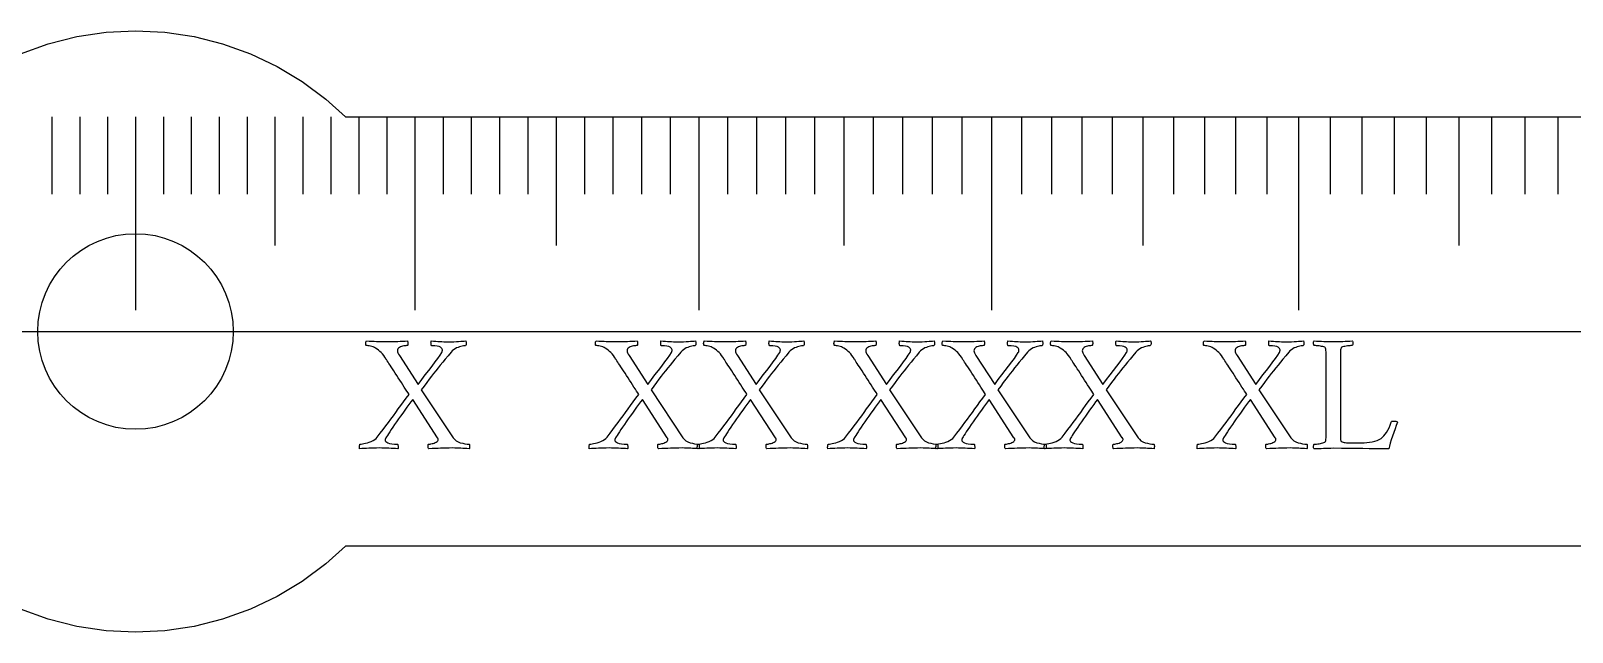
# Model space of a CAD drawing. Header units: millimetres. Extents: x -82 to 82, y -8 to 8.
# Drawn here: x -2.82 to 38.68, y -8.09 to 8.09 of the extents above; entities that cross this region are included whole.
import ezdxf

# ---------------------------------------------------------------- set-up
doc = ezdxf.new("R2010")
doc.units = ezdxf.units.MM
for name, color, linetype in [('CUT_INNER', 6, 'Continuous'), ('CUT_OUTER', 1, 'Continuous'), ('ENGRAVE', 7, 'Continuous'), ('ENGRAVE_FINE', 8, 'Continuous'), ('GUIDE', 3, 'Continuous'), ('TEXT', 5, 'Continuous')]:
    doc.layers.add(name, color=color, linetype=linetype)

msp = doc.modelspace()

# ---------------------------------------------------------------- linework, layer by layer
at = {"layer": 'CUT_INNER'}
msp.add_circle((0, 0), 2.6307, dxfattribs=at)
at = {"layer": 'CUT_OUTER'}
for points in [[(-3.094, 7.4696), (-2.347, 7.7369), (-1.5773, 7.9296), (-0.7925, 8.0461), (0, 8.085), (0.7925, 8.0461), (1.5773, 7.9296), (2.347, 7.7369), (3.094, 7.4696), (3.8112, 7.1303), (4.4918, 6.7224), (5.1291, 6.2498), (5.6529, 5.775), (82.5, 5.775)], [(82.5, -5.775), (5.6529, -5.775), (5.1291, -6.2498), (4.4918, -6.7224), (3.8112, -7.1303), (3.094, -7.4696), (2.347, -7.7369), (1.5773, -7.9296), (0.7925, -8.0461), (0, -8.085), (-0.7925, -8.0461), (-1.5773, -7.9296), (-2.347, -7.7369), (-3.094, -7.4696)]]:
    msp.add_lwpolyline(points, dxfattribs=at)
at = {"layer": 'ENGRAVE'}
for points in [[(0, 5.775), (0, 0.5775)], [(0, 5.775), (0, 0.5775)], [(3.7559, 5.775), (3.7559, 2.31)], [(7.5262, 5.775), (7.5262, 0.5775)], [(11.3254, 5.775), (11.3254, 2.31)], [(15.1685, 5.775), (15.1685, 0.5775)], [(19.0713, 5.775), (19.0713, 2.31)], [(23.0503, 5.775), (23.0503, 0.5775)], [(27.1236, 5.775), (27.1236, 2.31)], [(31.3105, 5.775), (31.3105, 0.5775)], [(35.6327, 5.775), (35.6327, 2.31)]]:
    msp.add_lwpolyline(points, dxfattribs=at)
at = {"layer": 'ENGRAVE_FINE'}
for points in [[(-2.2526, 5.775), (-2.2526, 3.696)], [(-1.5016, 5.775), (-1.5016, 3.696)], [(-0.7507, 5.775), (-0.7507, 3.696)], [(0.7507, 5.775), (0.7507, 3.696)], [(1.5016, 5.775), (1.5016, 3.696)], [(2.2526, 5.775), (2.2526, 3.696)], [(3.0041, 5.775), (3.0041, 3.696)], [(4.5084, 5.775), (4.5084, 3.696)], [(5.2615, 5.775), (5.2615, 3.696)], [(6.0155, 5.775), (6.0155, 3.696)], [(6.7703, 5.775), (6.7703, 3.696)], [(8.2833, 5.775), (8.2833, 3.696)], [(9.0416, 5.775), (9.0416, 3.696)], [(9.8013, 5.775), (9.8013, 3.696)], [(10.5625, 5.775), (10.5625, 3.696)], [(12.09, 5.775), (12.09, 3.696)], [(12.8565, 5.775), (12.8565, 3.696)], [(13.625, 5.775), (13.625, 3.696)], [(14.3956, 5.775), (14.3956, 3.696)], [(15.9438, 5.775), (15.9438, 3.696)], [(16.7216, 5.775), (16.7216, 3.696)], [(17.502, 5.775), (17.502, 3.696)], [(18.2852, 5.775), (18.2852, 3.696)], [(19.8604, 5.775), (19.8604, 3.696)], [(20.6528, 5.775), (20.6528, 3.696)], [(21.4484, 5.775), (21.4484, 3.696)], [(22.2476, 5.775), (22.2476, 3.696)], [(23.8568, 5.775), (23.8568, 3.696)], [(24.6673, 5.775), (24.6673, 3.696)], [(25.4818, 5.775), (25.4818, 3.696)], [(26.3005, 5.775), (26.3005, 3.696)], [(27.9512, 5.775), (27.9512, 3.696)], [(28.7836, 5.775), (28.7836, 3.696)], [(29.6208, 5.775), (29.6208, 3.696)], [(30.4631, 5.775), (30.4631, 3.696)], [(32.1634, 5.775), (32.1634, 3.696)], [(33.0219, 5.775), (33.0219, 3.696)], [(33.8861, 5.775), (33.8861, 3.696)], [(34.7564, 5.775), (34.7564, 3.696)], [(36.5154, 5.775), (36.5154, 3.696)], [(37.4047, 5.775), (37.4047, 3.696)], [(38.3008, 5.775), (38.3008, 3.696)]]:
    msp.add_lwpolyline(points, dxfattribs=at)
at = {"layer": 'GUIDE'}
msp.add_lwpolyline([(-82.5, 0), (82.5, 0)], dxfattribs=at)
at = {"layer": 'TEXT'}
for points in [[(6.7661, -0.2712), (6.8449, -0.2708), (6.9204, -0.2696), (6.9925, -0.2675), (7.0612, -0.2645), (7.128, -0.2613), (7.1942, -0.2584), (7.2599, -0.2557), (7.325, -0.2534), (7.3289, -0.2645), (7.3317, -0.2802), (7.3334, -0.3003), (7.334, -0.3249), (7.3328, -0.3484), (7.3295, -0.3651), (7.3239, -0.3752), (7.3161, -0.3785), (7.2985, -0.3792), (7.277, -0.3813), (7.2515, -0.3848), (7.2222, -0.3897), (7.1914, -0.3964), (7.1618, -0.4054), (7.1333, -0.4165), (7.1059, -0.43), (7.0825, -0.4463), (7.0657, -0.4663), (7.0556, -0.4899), (7.0523, -0.5171), (7.0556, -0.5437), (7.0657, -0.5741), (7.0825, -0.6085), (7.1059, -0.6468), (7.6112, -1.4247), (7.7084, -1.2948), (7.8034, -1.1688), (7.8962, -1.0467), (7.9867, -0.9285), (8.07, -0.8187), (8.141, -0.7217), (8.1997, -0.6376), (8.246, -0.5663), (8.252, -0.5551), (8.2567, -0.544), (8.2599, -0.5328), (8.2617, -0.5216), (8.2627, -0.5116), (8.2634, -0.5037), (8.2638, -0.4981), (8.2639, -0.4948), (8.2606, -0.4786), (8.2505, -0.4613), (8.2337, -0.4428), (8.2103, -0.4233), (8.1753, -0.4056), (8.1242, -0.3931), (8.0569, -0.3855), (7.9733, -0.383), (7.9673, -0.3778), (7.9627, -0.3668), (7.9595, -0.3499), (7.9577, -0.3271), (7.9572, -0.3032), (7.9582, -0.283), (7.9606, -0.2663), (7.9644, -0.2534), (8.0274, -0.2577), (8.0868, -0.2617), (8.1425, -0.2655), (8.1946, -0.269), (8.2462, -0.2719), (8.3002, -0.274), (8.3568, -0.2753), (8.4159, -0.2757), (8.4975, -0.2752), (8.5724, -0.2735), (8.6406, -0.2707), (8.7021, -0.2668), (8.7577, -0.2626), (8.8083, -0.2589), (8.8538, -0.2559), (8.8943, -0.2534), (8.8984, -0.264), (8.9016, -0.2779), (8.904, -0.2953), (8.9055, -0.3159), (8.9051, -0.3369), (8.9016, -0.3551), (8.895, -0.3704), (8.8854, -0.383), (8.8732, -0.3837), (8.8546, -0.3858), (8.8296, -0.3893), (8.7982, -0.3942), (8.7627, -0.4015), (8.7255, -0.4121), (8.6867, -0.426), (8.6462, -0.4434), (8.6058, -0.4647), (8.5674, -0.4909), (8.5309, -0.5218), (8.4964, -0.5574), (8.4164, -0.6546), (8.3416, -0.7452), (8.2722, -0.829), (8.208, -0.9061), (8.147, -0.9802), (8.0868, -1.0548), (8.0274, -1.1299), (7.9688, -1.2057), (7.9082, -1.2853), (7.8425, -1.3722), (7.7718, -1.4664), (7.6961, -1.5678), (8.5545, -2.8555), (8.59, -2.899), (8.6339, -2.9359), (8.6861, -2.9661), (8.7468, -2.9896), (8.8102, -3.0072), (8.8709, -3.0198), (8.9287, -3.0273), (8.9837, -3.0298), (8.9895, -3.0407), (8.9932, -3.0555), (8.9951, -3.0743), (8.9949, -3.0969), (8.9937, -3.119), (8.9921, -3.136), (8.9903, -3.148), (8.9882, -3.155), (8.9256, -3.1507), (8.8675, -3.1466), (8.8139, -3.1429), (8.7647, -3.1394), (8.7152, -3.1364), (8.6607, -3.1343), (8.6012, -3.1331), (8.5367, -3.1327), (8.4479, -3.1331), (8.3651, -3.1343), (8.2881, -3.1364), (8.217, -3.1394), (8.1459, -3.1429), (8.0689, -3.1466), (7.986, -3.1507), (7.8973, -3.155), (7.8895, -3.1438), (7.8839, -3.1282), (7.8805, -3.1081), (7.8794, -3.0835), (7.8805, -3.06), (7.8839, -3.0432), (7.8895, -3.0332), (7.8973, -3.0298), (7.9128, -3.029), (7.9325, -3.0265), (7.9564, -3.0223), (7.9845, -3.0164), (8.0142, -3.0087), (8.0432, -2.9991), (8.0713, -2.9875), (8.0985, -2.9739), (8.122, -2.9587), (8.1387, -2.9421), (8.1488, -2.9241), (8.1521, -2.9046), (8.1517, -2.8997), (8.1505, -2.894), (8.1484, -2.8875), (8.1454, -2.88), (8.1419, -2.8726), (8.1382, -2.8661), (8.1341, -2.8603), (8.1298, -2.8555), (7.4636, -1.8271), (7.4135, -1.8938), (7.3613, -1.9641), (7.3073, -2.038), (7.2512, -2.1155), (7.1947, -2.1945), (7.1389, -2.2726), (7.084, -2.3498), (7.0299, -2.4262), (6.9782, -2.5), (6.9305, -2.5693), (6.8866, -2.6341), (6.8466, -2.6945), (6.8117, -2.7482), (6.7829, -2.7929), (6.7603, -2.8286), (6.7438, -2.8555), (6.7413, -2.8605), (6.7382, -2.8666), (6.7346, -2.8739), (6.7304, -2.8823), (6.7265, -2.8915), (6.7237, -2.9013), (6.722, -2.9116), (6.7214, -2.9225), (6.7262, -2.9422), (6.7404, -2.9611), (6.7642, -2.9791), (6.7974, -2.9963), (6.8422, -3.011), (6.9003, -3.0214), (6.9718, -3.0277), (7.0568, -3.0298), (7.0628, -3.0407), (7.0674, -3.0555), (7.0706, -3.0743), (7.0724, -3.0969), (7.0728, -3.119), (7.0719, -3.136), (7.0695, -3.148), (7.0657, -3.155), (7.0051, -3.1507), (6.9439, -3.1466), (6.8821, -3.1429), (6.8198, -3.1394), (6.7575, -3.1364), (6.6957, -3.1343), (6.6345, -3.1331), (6.5739, -3.1327), (6.492, -3.1331), (6.4163, -3.1343), (6.3467, -3.1364), (6.2833, -3.1394), (6.2224, -3.1429), (6.1603, -3.1466), (6.0972, -3.1507), (6.0329, -3.155), (6.0294, -3.1423), (6.0279, -3.1265), (6.0283, -3.1076), (6.0307, -3.0857), (6.0339, -3.0646), (6.0368, -3.0483), (6.0395, -3.0367), (6.0419, -3.0298), (6.0554, -3.0288), (6.0782, -3.0259), (6.1102, -3.021), (6.1514, -3.0142), (6.1981, -3.0047), (6.2464, -2.9918), (6.2964, -2.9756), (6.3481, -2.9561), (6.3977, -2.9327), (6.4414, -2.9052), (6.4793, -2.8735), (6.5113, -2.8376), (6.5921, -2.7325), (6.6689, -2.6319), (6.7418, -2.5358), (6.8109, -2.4441), (6.8778, -2.3546), (6.9444, -2.2647), (7.0108, -2.1746), (7.0769, -2.0842), (7.1444, -1.9919), (7.2149, -1.8959), (7.2886, -1.7963), (7.3653, -1.693), (7.3389, -1.6504), (7.3088, -1.603), (7.2751, -1.5509), (7.2378, -1.494), (7.1984, -1.4341), (7.1585, -1.3728), (7.118, -1.31), (7.0769, -1.2459), (7.0361, -1.1822), (6.9964, -1.1207), (6.9578, -1.0615), (6.9204, -1.0045), (6.8852, -0.9511), (6.8533, -0.9028), (6.8248, -0.8595), (6.7997, -0.8212), (6.7791, -0.7899), (6.7645, -0.7675), (6.7557, -0.7541), (6.7527, -0.7496), (6.7174, -0.6946), (6.6829, -0.6457), (6.6492, -0.6029), (6.6164, -0.5663), (6.5824, -0.5336), (6.5454, -0.5026), (6.5053, -0.4733), (6.4621, -0.4456), (6.4321, -0.429), (6.4001, -0.4149), (6.3661, -0.4033), (6.3302, -0.3942), (6.2954, -0.3873), (6.2648, -0.3825), (6.2384, -0.3795), (6.2162, -0.3785), (6.2084, -0.3752), (6.2028, -0.3651), (6.1995, -0.3484), (6.1983, -0.3249), (6.1995, -0.3003), (6.2028, -0.2802), (6.2084, -0.2645), (6.2162, -0.2534), (6.2938, -0.2557), (6.3654, -0.2584), (6.4312, -0.2613), (6.4912, -0.2645), (6.5511, -0.2675), (6.6169, -0.2696), (6.6886, -0.2708), (6.7661, -0.2712)], [(12.9509, -0.2712), (13.0297, -0.2708), (13.1052, -0.2696), (13.1773, -0.2675), (13.246, -0.2645), (13.3128, -0.2613), (13.379, -0.2584), (13.4447, -0.2557), (13.5098, -0.2534), (13.5137, -0.2645), (13.5165, -0.2802), (13.5182, -0.3003), (13.5187, -0.3249), (13.5176, -0.3484), (13.5143, -0.3651), (13.5087, -0.3752), (13.5009, -0.3785), (13.4833, -0.3792), (13.4617, -0.3813), (13.4363, -0.3848), (13.407, -0.3897), (13.3762, -0.3964), (13.3466, -0.4054), (13.3181, -0.4165), (13.2907, -0.43), (13.2672, -0.4463), (13.2505, -0.4663), (13.2404, -0.4899), (13.2371, -0.5171), (13.2404, -0.5437), (13.2505, -0.5741), (13.2672, -0.6085), (13.2907, -0.6468), (13.7959, -1.4247), (13.8932, -1.2948), (13.9882, -1.1688), (14.081, -1.0467), (14.1715, -0.9285), (14.2548, -0.8187), (14.3258, -0.7217), (14.3844, -0.6376), (14.4308, -0.5663), (14.4368, -0.5551), (14.4414, -0.544), (14.4447, -0.5328), (14.4465, -0.5216), (14.4474, -0.5116), (14.4481, -0.5037), (14.4486, -0.4981), (14.4487, -0.4948), (14.4453, -0.4786), (14.4353, -0.4613), (14.4185, -0.4428), (14.3951, -0.4233), (14.3601, -0.4056), (14.309, -0.3931), (14.2416, -0.3855), (14.1581, -0.383), (14.1521, -0.3778), (14.1475, -0.3668), (14.1443, -0.3499), (14.1424, -0.3271), (14.142, -0.3032), (14.143, -0.283), (14.1454, -0.2663), (14.1491, -0.2534), (14.2122, -0.2577), (14.2715, -0.2617), (14.3273, -0.2655), (14.3794, -0.269), (14.431, -0.2719), (14.485, -0.274), (14.5416, -0.2753), (14.6007, -0.2757), (14.6823, -0.2752), (14.7572, -0.2735), (14.8254, -0.2707), (14.8869, -0.2668), (14.9425, -0.2626), (14.993, -0.2589), (15.0386, -0.2559), (15.0791, -0.2534), (15.0832, -0.264), (15.0864, -0.2779), (15.0887, -0.2953), (15.0903, -0.3159), (15.0899, -0.3369), (15.0864, -0.3551), (15.0798, -0.3704), (15.0702, -0.383), (15.058, -0.3837), (15.0394, -0.3858), (15.0144, -0.3893), (14.983, -0.3942), (14.9475, -0.4015), (14.9103, -0.4121), (14.8715, -0.426), (14.831, -0.4434), (14.7906, -0.4647), (14.7522, -0.4909), (14.7157, -0.5218), (14.6812, -0.5574), (14.6011, -0.6546), (14.5264, -0.7452), (14.4569, -0.829), (14.3928, -0.9061), (14.3318, -0.9802), (14.2715, -1.0548), (14.2122, -1.1299), (14.1536, -1.2057), (14.093, -1.2853), (14.0273, -1.3722), (13.9566, -1.4664), (13.8809, -1.5678), (14.7393, -2.8555), (14.7748, -2.899), (14.8187, -2.9359), (14.8709, -2.9661), (14.9316, -2.9896), (14.995, -3.0072), (15.0556, -3.0198), (15.1135, -3.0273), (15.1685, -3.0298), (15.1743, -3.0407), (15.178, -3.0555), (15.1798, -3.0743), (15.1797, -3.0969), (15.1784, -3.119), (15.1769, -3.136), (15.1751, -3.148), (15.173, -3.155), (15.1104, -3.1507), (15.0523, -3.1466), (14.9986, -3.1429), (14.9495, -3.1394), (14.9, -3.1364), (14.8455, -3.1343), (14.786, -3.1331), (14.7214, -3.1327), (14.6327, -3.1331), (14.5499, -3.1343), (14.4729, -3.1364), (14.4018, -3.1394), (14.3306, -3.1429), (14.2537, -3.1466), (14.1708, -3.1507), (14.0821, -3.155), (14.0743, -3.1438), (14.0687, -3.1282), (14.0653, -3.1081), (14.0642, -3.0835), (14.0653, -3.06), (14.0687, -3.0432), (14.0743, -3.0332), (14.0821, -3.0298), (14.0976, -3.029), (14.1173, -3.0265), (14.1412, -3.0223), (14.1693, -3.0164), (14.199, -3.0087), (14.2279, -2.9991), (14.256, -2.9875), (14.2833, -2.9739), (14.3067, -2.9587), (14.3235, -2.9421), (14.3336, -2.9241), (14.3369, -2.9046), (14.3365, -2.8997), (14.3353, -2.894), (14.3332, -2.8875), (14.3302, -2.88), (14.3267, -2.8726), (14.323, -2.8661), (14.3189, -2.8603), (14.3146, -2.8555), (13.6484, -1.8271), (13.5982, -1.8938), (13.5461, -1.9641), (13.4921, -2.038), (13.436, -2.1155), (13.3794, -2.1945), (13.3237, -2.2726), (13.2688, -2.3498), (13.2147, -2.4262), (13.163, -2.5), (13.1152, -2.5693), (13.0714, -2.6341), (13.0314, -2.6945), (12.9965, -2.7482), (12.9677, -2.7929), (12.9451, -2.8286), (12.9286, -2.8555), (12.9261, -2.8605), (12.923, -2.8666), (12.9194, -2.8739), (12.9152, -2.8823), (12.9112, -2.8915), (12.9085, -2.9013), (12.9068, -2.9116), (12.9062, -2.9225), (12.911, -2.9422), (12.9252, -2.9611), (12.949, -2.9791), (12.9822, -2.9963), (13.0269, -3.011), (13.0851, -3.0214), (13.1566, -3.0277), (13.2415, -3.0298), (13.2475, -3.0407), (13.2522, -3.0555), (13.2554, -3.0743), (13.2572, -3.0969), (13.2576, -3.119), (13.2566, -3.136), (13.2543, -3.148), (13.2505, -3.155), (13.1898, -3.1507), (13.1286, -3.1466), (13.0669, -3.1429), (13.0046, -3.1394), (12.9423, -3.1364), (12.8805, -3.1343), (12.8193, -3.1331), (12.7587, -3.1327), (12.6768, -3.1331), (12.6011, -3.1343), (12.5315, -3.1364), (12.4681, -3.1394), (12.4071, -3.1429), (12.3451, -3.1466), (12.282, -3.1507), (12.2177, -3.155), (12.2142, -3.1423), (12.2127, -3.1265), (12.2131, -3.1076), (12.2155, -3.0857), (12.2187, -3.0646), (12.2216, -3.0483), (12.2243, -3.0367), (12.2266, -3.0298), (12.2402, -3.0288), (12.263, -3.0259), (12.295, -3.021), (12.3362, -3.0142), (12.3828, -3.0047), (12.4312, -2.9918), (12.4812, -2.9756), (12.5329, -2.9561), (12.5825, -2.9327), (12.6262, -2.9052), (12.6641, -2.8735), (12.6961, -2.8376), (12.7768, -2.7325), (12.8537, -2.6319), (12.9266, -2.5358), (12.9956, -2.4441), (13.0626, -2.3546), (13.1292, -2.2647), (13.1956, -2.1746), (13.2617, -2.0842), (13.3291, -1.9919), (13.3997, -1.8959), (13.4733, -1.7963), (13.55, -1.693), (13.5236, -1.6504), (13.4936, -1.603), (13.4599, -1.5509), (13.4226, -1.494), (13.3832, -1.4341), (13.3433, -1.3728), (13.3027, -1.31), (13.2617, -1.2459), (13.2209, -1.1822), (13.1812, -1.1207), (13.1426, -1.0615), (13.1052, -1.0045), (13.07, -0.9511), (13.0381, -0.9028), (13.0096, -0.8595), (12.9845, -0.8212), (12.9639, -0.7899), (12.9493, -0.7675), (12.9404, -0.7541), (12.9375, -0.7496), (12.9022, -0.6946), (12.8677, -0.6457), (12.834, -0.6029), (12.8012, -0.5663), (12.7672, -0.5336), (12.7302, -0.5026), (12.6901, -0.4733), (12.6469, -0.4456), (12.6169, -0.429), (12.5849, -0.4149), (12.5509, -0.4033), (12.515, -0.3942), (12.4802, -0.3873), (12.4496, -0.3825), (12.4232, -0.3795), (12.401, -0.3785), (12.3932, -0.3752), (12.3876, -0.3651), (12.3842, -0.3484), (12.3831, -0.3249), (12.3842, -0.3003), (12.3876, -0.2802), (12.3932, -0.2645), (12.401, -0.2534), (12.4785, -0.2557), (12.5502, -0.2584), (12.616, -0.2613), (12.676, -0.2645), (12.7359, -0.2675), (12.8017, -0.2696), (12.8734, -0.2708), (12.9509, -0.2712)], [(15.866, -0.2712), (15.9448, -0.2708), (16.0202, -0.2696), (16.0923, -0.2675), (16.1611, -0.2645), (16.2279, -0.2613), (16.2941, -0.2584), (16.3598, -0.2557), (16.4249, -0.2534), (16.4288, -0.2645), (16.4316, -0.2802), (16.4333, -0.3003), (16.4338, -0.3249), (16.4327, -0.3484), (16.4293, -0.3651), (16.4238, -0.3752), (16.4159, -0.3785), (16.3983, -0.3792), (16.3768, -0.3813), (16.3514, -0.3848), (16.322, -0.3897), (16.2913, -0.3964), (16.2617, -0.4054), (16.2332, -0.4165), (16.2058, -0.43), (16.1823, -0.4463), (16.1656, -0.4663), (16.1555, -0.4899), (16.1521, -0.5171), (16.1555, -0.5437), (16.1656, -0.5741), (16.1823, -0.6085), (16.2058, -0.6468), (16.711, -1.4247), (16.8083, -1.2948), (16.9033, -1.1688), (16.996, -1.0467), (17.0866, -0.9285), (17.1698, -0.8187), (17.2408, -0.7217), (17.2995, -0.6376), (17.3459, -0.5663), (17.3519, -0.5551), (17.3565, -0.544), (17.3597, -0.5328), (17.3615, -0.5216), (17.3625, -0.5116), (17.3632, -0.5037), (17.3636, -0.4981), (17.3638, -0.4948), (17.3604, -0.4786), (17.3504, -0.4613), (17.3336, -0.4428), (17.3101, -0.4233), (17.2752, -0.4056), (17.2241, -0.3931), (17.1567, -0.3855), (17.0732, -0.383), (17.0672, -0.3778), (17.0625, -0.3668), (17.0593, -0.3499), (17.0575, -0.3271), (17.0571, -0.3032), (17.0581, -0.283), (17.0604, -0.2663), (17.0642, -0.2534), (17.1272, -0.2577), (17.1866, -0.2617), (17.2424, -0.2655), (17.2945, -0.269), (17.346, -0.2719), (17.4001, -0.274), (17.4567, -0.2753), (17.5158, -0.2757), (17.5974, -0.2752), (17.6723, -0.2735), (17.7405, -0.2707), (17.8019, -0.2668), (17.8575, -0.2626), (17.9081, -0.2589), (17.9537, -0.2559), (17.9942, -0.2534), (17.9982, -0.264), (18.0014, -0.2779), (18.0038, -0.2953), (18.0054, -0.3159), (18.0049, -0.3369), (18.0014, -0.3551), (17.9949, -0.3704), (17.9852, -0.383), (17.9731, -0.3837), (17.9545, -0.3858), (17.9295, -0.3893), (17.8981, -0.3942), (17.8626, -0.4015), (17.8254, -0.4121), (17.7866, -0.426), (17.746, -0.4434), (17.7057, -0.4647), (17.6672, -0.4909), (17.6308, -0.5218), (17.5963, -0.5574), (17.5162, -0.6546), (17.4415, -0.7452), (17.372, -0.829), (17.3079, -0.9061), (17.2468, -0.9802), (17.1866, -1.0548), (17.1272, -1.1299), (17.0687, -1.2057), (17.0081, -1.2853), (16.9424, -1.3722), (16.8717, -1.4664), (16.796, -1.5678), (17.6544, -2.8555), (17.6899, -2.899), (17.7337, -2.9359), (17.786, -2.9661), (17.8466, -2.9896), (17.9101, -3.0072), (17.9707, -3.0198), (18.0286, -3.0273), (18.0836, -3.0298), (18.0893, -3.0407), (18.0931, -3.0555), (18.0949, -3.0743), (18.0948, -3.0969), (18.0935, -3.119), (18.092, -3.136), (18.0902, -3.148), (18.0881, -3.155), (18.0255, -3.1507), (17.9674, -3.1466), (17.9137, -3.1429), (17.8645, -3.1394), (17.8151, -3.1364), (17.7606, -3.1343), (17.7011, -3.1331), (17.6365, -3.1327), (17.5478, -3.1331), (17.4649, -3.1343), (17.3879, -3.1364), (17.3168, -3.1394), (17.2457, -3.1429), (17.1687, -3.1466), (17.0859, -3.1507), (16.9972, -3.155), (16.9893, -3.1438), (16.9837, -3.1282), (16.9804, -3.1081), (16.9793, -3.0835), (16.9804, -3.06), (16.9837, -3.0432), (16.9893, -3.0332), (16.9972, -3.0298), (17.0127, -3.029), (17.0324, -3.0265), (17.0563, -3.0223), (17.0843, -3.0164), (17.1141, -3.0087), (17.143, -2.9991), (17.1711, -2.9875), (17.1983, -2.9739), (17.2218, -2.9587), (17.2386, -2.9421), (17.2486, -2.9241), (17.252, -2.9046), (17.2516, -2.8997), (17.2503, -2.894), (17.2482, -2.8875), (17.2453, -2.88), (17.2418, -2.8726), (17.238, -2.8661), (17.234, -2.8603), (17.2296, -2.8555), (16.5635, -1.8271), (16.5133, -1.8938), (16.4612, -1.9641), (16.4071, -2.038), (16.3511, -2.1155), (16.2945, -2.1945), (16.2388, -2.2726), (16.1839, -2.3498), (16.1298, -2.4262), (16.0781, -2.5), (16.0303, -2.5693), (15.9864, -2.6341), (15.9465, -2.6945), (15.9115, -2.7482), (15.8828, -2.7929), (15.8601, -2.8286), (15.8436, -2.8555), (15.8411, -2.8605), (15.8381, -2.8666), (15.8344, -2.8739), (15.8302, -2.8823), (15.8263, -2.8915), (15.8235, -2.9013), (15.8218, -2.9116), (15.8213, -2.9225), (15.826, -2.9422), (15.8403, -2.9611), (15.864, -2.9791), (15.8973, -2.9963), (15.942, -3.011), (16.0001, -3.0214), (16.0717, -3.0277), (16.1566, -3.0298), (16.1626, -3.0407), (16.1672, -3.0555), (16.1704, -3.0743), (16.1723, -3.0969), (16.1727, -3.119), (16.1717, -3.136), (16.1693, -3.148), (16.1656, -3.155), (16.1049, -3.1507), (16.0437, -3.1466), (15.982, -3.1429), (15.9197, -3.1394), (15.8573, -3.1364), (15.7956, -3.1343), (15.7344, -3.1331), (15.6737, -3.1327), (15.5919, -3.1331), (15.5161, -3.1343), (15.4466, -3.1364), (15.3831, -3.1394), (15.3222, -3.1429), (15.2602, -3.1466), (15.197, -3.1507), (15.1328, -3.155), (15.1293, -3.1423), (15.1277, -3.1265), (15.1282, -3.1076), (15.1305, -3.0857), (15.1337, -3.0646), (15.1367, -3.0483), (15.1393, -3.0367), (15.1417, -3.0298), (15.1553, -3.0288), (15.178, -3.0259), (15.21, -3.021), (15.2512, -3.0142), (15.2979, -3.0047), (15.3462, -2.9918), (15.3963, -2.9756), (15.448, -2.9561), (15.4976, -2.9327), (15.5413, -2.9052), (15.5792, -2.8735), (15.6112, -2.8376), (15.6919, -2.7325), (15.7688, -2.6319), (15.8417, -2.5358), (15.9107, -2.4441), (15.9776, -2.3546), (16.0443, -2.2647), (16.1106, -2.1746), (16.1767, -2.0842), (16.2442, -1.9919), (16.3148, -1.8959), (16.3884, -1.7963), (16.4651, -1.693), (16.4387, -1.6504), (16.4087, -1.603), (16.375, -1.5509), (16.3377, -1.494), (16.2983, -1.4341), (16.2583, -1.3728), (16.2178, -1.31), (16.1767, -1.2459), (16.1359, -1.1822), (16.0963, -1.1207), (16.0577, -1.0615), (16.0202, -1.0045), (15.985, -0.9511), (15.9532, -0.9028), (15.9247, -0.8595), (15.8995, -0.8212), (15.879, -0.7899), (15.8643, -0.7675), (15.8555, -0.7541), (15.8526, -0.7496), (15.8172, -0.6946), (15.7827, -0.6457), (15.7491, -0.6029), (15.7162, -0.5663), (15.6823, -0.5336), (15.6452, -0.5026), (15.6051, -0.4733), (15.562, -0.4456), (15.5319, -0.429), (15.4999, -0.4149), (15.466, -0.4033), (15.4301, -0.3942), (15.3953, -0.3873), (15.3647, -0.3825), (15.3383, -0.3795), (15.3161, -0.3785), (15.3082, -0.3752), (15.3027, -0.3651), (15.2993, -0.3484), (15.2982, -0.3249), (15.2993, -0.3003), (15.3027, -0.2802), (15.3082, -0.2645), (15.3161, -0.2534), (15.3936, -0.2557), (15.4653, -0.2584), (15.5311, -0.2613), (15.591, -0.2645), (15.651, -0.2675), (15.7168, -0.2696), (15.7885, -0.2708), (15.866, -0.2712)], [(19.3752, -0.2712), (19.454, -0.2708), (19.5294, -0.2696), (19.6015, -0.2675), (19.6703, -0.2645), (19.7371, -0.2613), (19.8033, -0.2584), (19.869, -0.2557), (19.9341, -0.2534), (19.938, -0.2645), (19.9408, -0.2802), (19.9424, -0.3003), (19.943, -0.3249), (19.9419, -0.3484), (19.9385, -0.3651), (19.9329, -0.3752), (19.9251, -0.3785), (19.9075, -0.3792), (19.886, -0.3813), (19.8606, -0.3848), (19.8312, -0.3897), (19.8005, -0.3964), (19.7709, -0.4054), (19.7424, -0.4165), (19.715, -0.43), (19.6915, -0.4463), (19.6747, -0.4663), (19.6647, -0.4899), (19.6613, -0.5171), (19.6647, -0.5437), (19.6747, -0.5741), (19.6915, -0.6085), (19.715, -0.6468), (20.2202, -1.4247), (20.3175, -1.2948), (20.4125, -1.1688), (20.5052, -1.0467), (20.5958, -0.9285), (20.679, -0.8187), (20.75, -0.7217), (20.8087, -0.6376), (20.8551, -0.5663), (20.8611, -0.5551), (20.8657, -0.544), (20.8689, -0.5328), (20.8707, -0.5216), (20.8717, -0.5116), (20.8724, -0.5037), (20.8728, -0.4981), (20.873, -0.4948), (20.8696, -0.4786), (20.8596, -0.4613), (20.8428, -0.4428), (20.8193, -0.4233), (20.7844, -0.4056), (20.7333, -0.3931), (20.6659, -0.3855), (20.5824, -0.383), (20.5763, -0.3778), (20.5717, -0.3668), (20.5685, -0.3499), (20.5667, -0.3271), (20.5663, -0.3032), (20.5673, -0.283), (20.5696, -0.2663), (20.5734, -0.2534), (20.6364, -0.2577), (20.6958, -0.2617), (20.7516, -0.2655), (20.8037, -0.269), (20.8552, -0.2719), (20.9093, -0.274), (20.9659, -0.2753), (21.025, -0.2757), (21.1066, -0.2752), (21.1815, -0.2735), (21.2496, -0.2707), (21.3111, -0.2668), (21.3667, -0.2626), (21.4173, -0.2589), (21.4629, -0.2559), (21.5034, -0.2534), (21.5074, -0.264), (21.5106, -0.2779), (21.513, -0.2953), (21.5146, -0.3159), (21.5141, -0.3369), (21.5106, -0.3551), (21.5041, -0.3704), (21.4944, -0.383), (21.4823, -0.3837), (21.4637, -0.3858), (21.4387, -0.3893), (21.4072, -0.3942), (21.3718, -0.4015), (21.3346, -0.4121), (21.2958, -0.426), (21.2552, -0.4434), (21.2149, -0.4647), (21.1764, -0.4909), (21.14, -0.5218), (21.1055, -0.5574), (21.0254, -0.6546), (20.9507, -0.7452), (20.8812, -0.829), (20.8171, -0.9061), (20.756, -0.9802), (20.6958, -1.0548), (20.6364, -1.1299), (20.5779, -1.2057), (20.5172, -1.2853), (20.4516, -1.3722), (20.3809, -1.4664), (20.3052, -1.5678), (21.1636, -2.8555), (21.1991, -2.899), (21.2429, -2.9359), (21.2952, -2.9661), (21.3558, -2.9896), (21.4193, -3.0072), (21.4799, -3.0198), (21.5377, -3.0273), (21.5928, -3.0298), (21.5985, -3.0407), (21.6023, -3.0555), (21.6041, -3.0743), (21.604, -3.0969), (21.6027, -3.119), (21.6012, -3.136), (21.5994, -3.148), (21.5973, -3.155), (21.5347, -3.1507), (21.4765, -3.1466), (21.4229, -3.1429), (21.3737, -3.1394), (21.3243, -3.1364), (21.2698, -3.1343), (21.2102, -3.1331), (21.1457, -3.1327), (21.057, -3.1331), (20.9741, -3.1343), (20.8971, -3.1364), (20.826, -3.1394), (20.7549, -3.1429), (20.6779, -3.1466), (20.5951, -3.1507), (20.5063, -3.155), (20.4985, -3.1438), (20.4929, -3.1282), (20.4896, -3.1081), (20.4885, -3.0835), (20.4896, -3.06), (20.4929, -3.0432), (20.4985, -3.0332), (20.5063, -3.0298), (20.5219, -3.029), (20.5416, -3.0265), (20.5654, -3.0223), (20.5935, -3.0164), (20.6233, -3.0087), (20.6522, -2.9991), (20.6803, -2.9875), (20.7075, -2.9739), (20.731, -2.9587), (20.7478, -2.9421), (20.7578, -2.9241), (20.7612, -2.9046), (20.7608, -2.8997), (20.7595, -2.894), (20.7574, -2.8875), (20.7545, -2.88), (20.751, -2.8726), (20.7472, -2.8661), (20.7432, -2.8603), (20.7388, -2.8555), (20.0727, -1.8271), (20.0225, -1.8938), (19.9704, -1.9641), (19.9163, -2.038), (19.8603, -2.1155), (19.8037, -2.1945), (19.748, -2.2726), (19.6931, -2.3498), (19.639, -2.4262), (19.5873, -2.5), (19.5395, -2.5693), (19.4956, -2.6341), (19.4557, -2.6945), (19.4207, -2.7482), (19.392, -2.7929), (19.3693, -2.8286), (19.3528, -2.8555), (19.3503, -2.8605), (19.3473, -2.8666), (19.3436, -2.8739), (19.3394, -2.8823), (19.3355, -2.8915), (19.3327, -2.9013), (19.331, -2.9116), (19.3305, -2.9225), (19.3352, -2.9422), (19.3495, -2.9611), (19.3732, -2.9791), (19.4065, -2.9963), (19.4512, -3.011), (19.5093, -3.0214), (19.5809, -3.0277), (19.6658, -3.0298), (19.6718, -3.0407), (19.6764, -3.0555), (19.6796, -3.0743), (19.6815, -3.0969), (19.6819, -3.119), (19.6809, -3.136), (19.6785, -3.148), (19.6747, -3.155), (19.6141, -3.1507), (19.5529, -3.1466), (19.4912, -3.1429), (19.4288, -3.1394), (19.3665, -3.1364), (19.3048, -3.1343), (19.2436, -3.1331), (19.1829, -3.1327), (19.1011, -3.1331), (19.0253, -3.1343), (18.9558, -3.1364), (18.8923, -3.1394), (18.8314, -3.1429), (18.7694, -3.1466), (18.7062, -3.1507), (18.642, -3.155), (18.6385, -3.1423), (18.6369, -3.1265), (18.6373, -3.1076), (18.6397, -3.0857), (18.6429, -3.0646), (18.6459, -3.0483), (18.6485, -3.0367), (18.6509, -3.0298), (18.6644, -3.0288), (18.6872, -3.0259), (18.7192, -3.021), (18.7604, -3.0142), (18.8071, -3.0047), (18.8554, -2.9918), (18.9055, -2.9756), (18.9572, -2.9561), (19.0068, -2.9327), (19.0505, -2.9052), (19.0884, -2.8735), (19.1203, -2.8376), (19.2011, -2.7325), (19.278, -2.6319), (19.3509, -2.5358), (19.4199, -2.4441), (19.4868, -2.3546), (19.5535, -2.2647), (19.6198, -2.1746), (19.6859, -2.0842), (19.7534, -1.9919), (19.824, -1.8959), (19.8976, -1.7963), (19.9743, -1.693), (19.9479, -1.6504), (19.9179, -1.603), (19.8842, -1.5509), (19.8469, -1.494), (19.8075, -1.4341), (19.7675, -1.3728), (19.727, -1.31), (19.6859, -1.2459), (19.6451, -1.1822), (19.6054, -1.1207), (19.5669, -1.0615), (19.5294, -1.0045), (19.4942, -0.9511), (19.4624, -0.9028), (19.4339, -0.8595), (19.4087, -0.8212), (19.3882, -0.7899), (19.3735, -0.7675), (19.3647, -0.7541), (19.3618, -0.7496), (19.3264, -0.6946), (19.2919, -0.6457), (19.2583, -0.6029), (19.2254, -0.5663), (19.1915, -0.5336), (19.1544, -0.5026), (19.1143, -0.4733), (19.0712, -0.4456), (19.0411, -0.429), (19.0091, -0.4149), (18.9752, -0.4033), (18.9393, -0.3942), (18.9045, -0.3873), (18.8739, -0.3825), (18.8475, -0.3795), (18.8253, -0.3785), (18.8174, -0.3752), (18.8119, -0.3651), (18.8085, -0.3484), (18.8074, -0.3249), (18.8085, -0.3003), (18.8119, -0.2802), (18.8174, -0.2645), (18.8253, -0.2534), (18.9028, -0.2557), (18.9745, -0.2584), (19.0403, -0.2613), (19.1002, -0.2645), (19.1602, -0.2675), (19.226, -0.2696), (19.2977, -0.2708), (19.3752, -0.2712)], [(22.2903, -0.2712), (22.3691, -0.2708), (22.4445, -0.2696), (22.5166, -0.2675), (22.5853, -0.2645), (22.6521, -0.2613), (22.7184, -0.2584), (22.784, -0.2557), (22.8491, -0.2534), (22.853, -0.2645), (22.8558, -0.2802), (22.8575, -0.3003), (22.8581, -0.3249), (22.857, -0.3484), (22.8536, -0.3651), (22.848, -0.3752), (22.8402, -0.3785), (22.8226, -0.3792), (22.8011, -0.3813), (22.7756, -0.3848), (22.7463, -0.3897), (22.7156, -0.3964), (22.6859, -0.4054), (22.6574, -0.4165), (22.6301, -0.43), (22.6066, -0.4463), (22.5898, -0.4663), (22.5798, -0.4899), (22.5764, -0.5171), (22.5798, -0.5437), (22.5898, -0.5741), (22.6066, -0.6085), (22.6301, -0.6468), (23.1353, -1.4247), (23.2325, -1.2948), (23.3275, -1.1688), (23.4203, -1.0467), (23.5108, -0.9285), (23.5941, -0.8187), (23.6651, -0.7217), (23.7238, -0.6376), (23.7702, -0.5663), (23.7762, -0.5551), (23.7808, -0.544), (23.784, -0.5328), (23.7858, -0.5216), (23.7868, -0.5116), (23.7875, -0.5037), (23.7879, -0.4981), (23.788, -0.4948), (23.7847, -0.4786), (23.7746, -0.4613), (23.7579, -0.4428), (23.7344, -0.4233), (23.6995, -0.4056), (23.6483, -0.3931), (23.581, -0.3855), (23.4974, -0.383), (23.4914, -0.3778), (23.4868, -0.3668), (23.4836, -0.3499), (23.4818, -0.3271), (23.4814, -0.3032), (23.4823, -0.283), (23.4847, -0.2663), (23.4885, -0.2534), (23.5515, -0.2577), (23.6109, -0.2617), (23.6666, -0.2655), (23.7187, -0.269), (23.7703, -0.2719), (23.8244, -0.274), (23.881, -0.2753), (23.9401, -0.2757), (24.0216, -0.2752), (24.0965, -0.2735), (24.1647, -0.2707), (24.2262, -0.2668), (24.2818, -0.2626), (24.3324, -0.2589), (24.3779, -0.2559), (24.4184, -0.2534), (24.4225, -0.264), (24.4257, -0.2779), (24.4281, -0.2953), (24.4296, -0.3159), (24.4292, -0.3369), (24.4257, -0.3551), (24.4191, -0.3704), (24.4095, -0.383), (24.3973, -0.3837), (24.3788, -0.3858), (24.3538, -0.3893), (24.3223, -0.3942), (24.2868, -0.4015), (24.2497, -0.4121), (24.2108, -0.426), (24.1703, -0.4434), (24.1299, -0.4647), (24.0915, -0.4909), (24.055, -0.5218), (24.0205, -0.5574), (23.9405, -0.6546), (23.8657, -0.7452), (23.7963, -0.829), (23.7322, -0.9061), (23.6711, -0.9802), (23.6109, -1.0548), (23.5515, -1.1299), (23.493, -1.2057), (23.4323, -1.2853), (23.3667, -1.3722), (23.296, -1.4664), (23.2202, -1.5678), (24.0787, -2.8555), (24.1141, -2.899), (24.158, -2.9359), (24.2103, -2.9661), (24.2709, -2.9896), (24.3343, -3.0072), (24.395, -3.0198), (24.4528, -3.0273), (24.5079, -3.0298), (24.5136, -3.0407), (24.5174, -3.0555), (24.5192, -3.0743), (24.519, -3.0969), (24.5178, -3.119), (24.5162, -3.136), (24.5144, -3.148), (24.5123, -3.155), (24.4497, -3.1507), (24.3916, -3.1466), (24.338, -3.1429), (24.2888, -3.1394), (24.2393, -3.1364), (24.1848, -3.1343), (24.1253, -3.1331), (24.0608, -3.1327), (23.972, -3.1331), (23.8892, -3.1343), (23.8122, -3.1364), (23.7411, -3.1394), (23.67, -3.1429), (23.593, -3.1466), (23.5101, -3.1507), (23.4214, -3.155), (23.4136, -3.1438), (23.408, -3.1282), (23.4047, -3.1081), (23.4035, -3.0835), (23.4047, -3.06), (23.408, -3.0432), (23.4136, -3.0332), (23.4214, -3.0298), (23.4369, -3.029), (23.4566, -3.0265), (23.4805, -3.0223), (23.5086, -3.0164), (23.5384, -3.0087), (23.5673, -2.9991), (23.5954, -2.9875), (23.6226, -2.9739), (23.6461, -2.9587), (23.6629, -2.9421), (23.6729, -2.9241), (23.6763, -2.9046), (23.6758, -2.8997), (23.6746, -2.894), (23.6725, -2.8875), (23.6696, -2.88), (23.6661, -2.8726), (23.6623, -2.8661), (23.6582, -2.8603), (23.6539, -2.8555), (22.9877, -1.8271), (22.9376, -1.8938), (22.8855, -1.9641), (22.8314, -2.038), (22.7754, -2.1155), (22.7188, -2.1945), (22.663, -2.2726), (22.6081, -2.3498), (22.5541, -2.4262), (22.5024, -2.5), (22.4546, -2.5693), (22.4107, -2.6341), (22.3707, -2.6945), (22.3358, -2.7482), (22.307, -2.7929), (22.2844, -2.8286), (22.2679, -2.8555), (22.2654, -2.8605), (22.2623, -2.8666), (22.2587, -2.8739), (22.2545, -2.8823), (22.2506, -2.8915), (22.2478, -2.9013), (22.2461, -2.9116), (22.2456, -2.9225), (22.2503, -2.9422), (22.2646, -2.9611), (22.2883, -2.9791), (22.3216, -2.9963), (22.3663, -3.011), (22.4244, -3.0214), (22.4959, -3.0277), (22.5809, -3.0298), (22.5869, -3.0407), (22.5915, -3.0555), (22.5947, -3.0743), (22.5965, -3.0969), (22.5969, -3.119), (22.596, -3.136), (22.5936, -3.148), (22.5898, -3.155), (22.5292, -3.1507), (22.468, -3.1466), (22.4062, -3.1429), (22.3439, -3.1394), (22.2816, -3.1364), (22.2198, -3.1343), (22.1587, -3.1331), (22.098, -3.1327), (22.0161, -3.1331), (21.9404, -3.1343), (21.8708, -3.1364), (21.8074, -3.1394), (21.7465, -3.1429), (21.6844, -3.1466), (21.6213, -3.1507), (21.557, -3.155), (21.5535, -3.1423), (21.552, -3.1265), (21.5524, -3.1076), (21.5548, -3.0857), (21.558, -3.0646), (21.5609, -3.0483), (21.5636, -3.0367), (21.566, -3.0298), (21.5795, -3.0288), (21.6023, -3.0259), (21.6343, -3.021), (21.6755, -3.0142), (21.7222, -3.0047), (21.7705, -2.9918), (21.8205, -2.9756), (21.8722, -2.9561), (21.9218, -2.9327), (21.9656, -2.9052), (22.0034, -2.8735), (22.0354, -2.8376), (22.1162, -2.7325), (22.193, -2.6319), (22.266, -2.5358), (22.335, -2.4441), (22.4019, -2.3546), (22.4685, -2.2647), (22.5349, -2.1746), (22.601, -2.0842), (22.6685, -1.9919), (22.739, -1.8959), (22.8127, -1.7963), (22.8894, -1.693), (22.863, -1.6504), (22.8329, -1.603), (22.7993, -1.5509), (22.762, -1.494), (22.7226, -1.4341), (22.6826, -1.3728), (22.6421, -1.31), (22.601, -1.2459), (22.5602, -1.1822), (22.5205, -1.1207), (22.482, -1.0615), (22.4445, -1.0045), (22.4093, -0.9511), (22.3774, -0.9028), (22.3489, -0.8595), (22.3238, -0.8212), (22.3033, -0.7899), (22.2886, -0.7675), (22.2798, -0.7541), (22.2769, -0.7496), (22.2415, -0.6946), (22.207, -0.6457), (22.1733, -0.6029), (22.1405, -0.5663), (22.1065, -0.5336), (22.0695, -0.5026), (22.0294, -0.4733), (21.9862, -0.4456), (21.9562, -0.429), (21.9242, -0.4149), (21.8903, -0.4033), (21.8543, -0.3942), (21.8196, -0.3873), (21.789, -0.3825), (21.7626, -0.3795), (21.7403, -0.3785), (21.7325, -0.3752), (21.7269, -0.3651), (21.7236, -0.3484), (21.7225, -0.3249), (21.7236, -0.3003), (21.7269, -0.2802), (21.7325, -0.2645), (21.7403, -0.2534), (21.8179, -0.2557), (21.8896, -0.2584), (21.9554, -0.2613), (22.0153, -0.2645), (22.0752, -0.2675), (22.141, -0.2696), (22.2127, -0.2708), (22.2903, -0.2712)], [(25.2053, -0.2712), (25.2841, -0.2708), (25.3596, -0.2696), (25.4317, -0.2675), (25.5004, -0.2645), (25.5672, -0.2613), (25.6334, -0.2584), (25.6991, -0.2557), (25.7642, -0.2534), (25.7681, -0.2645), (25.7709, -0.2802), (25.7726, -0.3003), (25.7731, -0.3249), (25.772, -0.3484), (25.7687, -0.3651), (25.7631, -0.3752), (25.7553, -0.3785), (25.7377, -0.3792), (25.7161, -0.3813), (25.6907, -0.3848), (25.6614, -0.3897), (25.6306, -0.3964), (25.601, -0.4054), (25.5725, -0.4165), (25.5451, -0.43), (25.5217, -0.4463), (25.5049, -0.4663), (25.4948, -0.4899), (25.4915, -0.5171), (25.4948, -0.5437), (25.5049, -0.5741), (25.5217, -0.6085), (25.5451, -0.6468), (26.0503, -1.4247), (26.1476, -1.2948), (26.2426, -1.1688), (26.3354, -1.0467), (26.4259, -0.9285), (26.5092, -0.8187), (26.5802, -0.7217), (26.6388, -0.6376), (26.6852, -0.5663), (26.6912, -0.5551), (26.6958, -0.544), (26.6991, -0.5328), (26.7009, -0.5216), (26.7019, -0.5116), (26.7026, -0.5037), (26.703, -0.4981), (26.7031, -0.4948), (26.6998, -0.4786), (26.6897, -0.4613), (26.6729, -0.4428), (26.6495, -0.4233), (26.6145, -0.4056), (26.5634, -0.3931), (26.496, -0.3855), (26.4125, -0.383), (26.4065, -0.3778), (26.4019, -0.3668), (26.3987, -0.3499), (26.3968, -0.3271), (26.3964, -0.3032), (26.3974, -0.283), (26.3998, -0.2663), (26.4036, -0.2534), (26.4666, -0.2577), (26.5259, -0.2617), (26.5817, -0.2655), (26.6338, -0.269), (26.6854, -0.2719), (26.7394, -0.274), (26.796, -0.2753), (26.8551, -0.2757), (26.9367, -0.2752), (27.0116, -0.2735), (27.0798, -0.2707), (27.1413, -0.2668), (27.1969, -0.2626), (27.2475, -0.2589), (27.293, -0.2559), (27.3335, -0.2534), (27.3376, -0.264), (27.3408, -0.2779), (27.3432, -0.2953), (27.3447, -0.3159), (27.3443, -0.3369), (27.3408, -0.3551), (27.3342, -0.3704), (27.3246, -0.383), (27.3124, -0.3837), (27.2938, -0.3858), (27.2688, -0.3893), (27.2374, -0.3942), (27.2019, -0.4015), (27.1647, -0.4121), (27.1259, -0.426), (27.0854, -0.4434), (27.045, -0.4647), (27.0066, -0.4909), (26.9701, -0.5218), (26.9356, -0.5574), (26.8555, -0.6546), (26.7808, -0.7452), (26.7114, -0.829), (26.6472, -0.9061), (26.5862, -0.9802), (26.5259, -1.0548), (26.4666, -1.1299), (26.408, -1.2057), (26.3474, -1.2853), (26.2817, -1.3722), (26.211, -1.4664), (26.1353, -1.5678), (26.9937, -2.8555), (27.0292, -2.899), (27.0731, -2.9359), (27.1253, -2.9661), (27.186, -2.9896), (27.2494, -3.0072), (27.31, -3.0198), (27.3679, -3.0273), (27.4229, -3.0298), (27.4287, -3.0407), (27.4324, -3.0555), (27.4343, -3.0743), (27.4341, -3.0969), (27.4329, -3.119), (27.4313, -3.136), (27.4295, -3.148), (27.4274, -3.155), (27.3648, -3.1507), (27.3067, -3.1466), (27.253, -3.1429), (27.2039, -3.1394), (27.1544, -3.1364), (27.0999, -3.1343), (27.0404, -3.1331), (26.9758, -3.1327), (26.8871, -3.1331), (26.8043, -3.1343), (26.7273, -3.1364), (26.6562, -3.1394), (26.585, -3.1429), (26.5081, -3.1466), (26.4252, -3.1507), (26.3365, -3.155), (26.3287, -3.1438), (26.3231, -3.1282), (26.3197, -3.1081), (26.3186, -3.0835), (26.3197, -3.06), (26.3231, -3.0432), (26.3287, -3.0332), (26.3365, -3.0298), (26.352, -3.029), (26.3717, -3.0265), (26.3956, -3.0223), (26.4237, -3.0164), (26.4534, -3.0087), (26.4824, -2.9991), (26.5104, -2.9875), (26.5377, -2.9739), (26.5612, -2.9587), (26.5779, -2.9421), (26.588, -2.9241), (26.5913, -2.9046), (26.5909, -2.8997), (26.5897, -2.894), (26.5876, -2.8875), (26.5846, -2.88), (26.5811, -2.8726), (26.5774, -2.8661), (26.5733, -2.8603), (26.569, -2.8555), (25.9028, -1.8271), (25.8526, -1.8938), (25.8005, -1.9641), (25.7465, -2.038), (25.6904, -2.1155), (25.6339, -2.1945), (25.5781, -2.2726), (25.5232, -2.3498), (25.4691, -2.4262), (25.4174, -2.5), (25.3696, -2.5693), (25.3258, -2.6341), (25.2858, -2.6945), (25.2509, -2.7482), (25.2221, -2.7929), (25.1995, -2.8286), (25.183, -2.8555), (25.1805, -2.8605), (25.1774, -2.8666), (25.1738, -2.8739), (25.1696, -2.8823), (25.1657, -2.8915), (25.1629, -2.9013), (25.1612, -2.9116), (25.1606, -2.9225), (25.1654, -2.9422), (25.1796, -2.9611), (25.2034, -2.9791), (25.2366, -2.9963), (25.2813, -3.011), (25.3395, -3.0214), (25.411, -3.0277), (25.4959, -3.0298), (25.502, -3.0407), (25.5066, -3.0555), (25.5098, -3.0743), (25.5116, -3.0969), (25.512, -3.119), (25.511, -3.136), (25.5087, -3.148), (25.5049, -3.155), (25.4443, -3.1507), (25.3831, -3.1466), (25.3213, -3.1429), (25.259, -3.1394), (25.1967, -3.1364), (25.1349, -3.1343), (25.0737, -3.1331), (25.0131, -3.1327), (24.9312, -3.1331), (24.8555, -3.1343), (24.7859, -3.1364), (24.7225, -3.1394), (24.6616, -3.1429), (24.5995, -3.1466), (24.5364, -3.1507), (24.4721, -3.155), (24.4686, -3.1423), (24.4671, -3.1265), (24.4675, -3.1076), (24.4699, -3.0857), (24.4731, -3.0646), (24.476, -3.0483), (24.4787, -3.0367), (24.481, -3.0298), (24.4946, -3.0288), (24.5174, -3.0259), (24.5494, -3.021), (24.5906, -3.0142), (24.6372, -3.0047), (24.6856, -2.9918), (24.7356, -2.9756), (24.7873, -2.9561), (24.8369, -2.9327), (24.8806, -2.9052), (24.9185, -2.8735), (24.9505, -2.8376), (25.0312, -2.7325), (25.1081, -2.6319), (25.181, -2.5358), (25.25, -2.4441), (25.317, -2.3546), (25.3836, -2.2647), (25.45, -2.1746), (25.5161, -2.0842), (25.5836, -1.9919), (25.6541, -1.8959), (25.7277, -1.7963), (25.8044, -1.693), (25.778, -1.6504), (25.748, -1.603), (25.7143, -1.5509), (25.677, -1.494), (25.6376, -1.4341), (25.5977, -1.3728), (25.5571, -1.31), (25.5161, -1.2459), (25.4753, -1.1822), (25.4356, -1.1207), (25.397, -1.0615), (25.3596, -1.0045), (25.3244, -0.9511), (25.2925, -0.9028), (25.264, -0.8595), (25.2389, -0.8212), (25.2183, -0.7899), (25.2037, -0.7675), (25.1949, -0.7541), (25.1919, -0.7496), (25.1566, -0.6946), (25.1221, -0.6457), (25.0884, -0.6029), (25.0556, -0.5663), (25.0216, -0.5336), (24.9846, -0.5026), (24.9445, -0.4733), (24.9013, -0.4456), (24.8713, -0.429), (24.8393, -0.4149), (24.8053, -0.4033), (24.7694, -0.3942), (24.7346, -0.3873), (24.704, -0.3825), (24.6776, -0.3795), (24.6554, -0.3785), (24.6476, -0.3752), (24.642, -0.3651), (24.6386, -0.3484), (24.6375, -0.3249), (24.6386, -0.3003), (24.642, -0.2802), (24.6476, -0.2645), (24.6554, -0.2534), (24.733, -0.2557), (24.8046, -0.2584), (24.8704, -0.2613), (24.9304, -0.2645), (24.9903, -0.2675), (25.0561, -0.2696), (25.1278, -0.2708), (25.2053, -0.2712)], [(29.321, -0.2712), (29.3998, -0.2708), (29.4752, -0.2696), (29.5473, -0.2675), (29.616, -0.2645), (29.6828, -0.2613), (29.7491, -0.2584), (29.8147, -0.2557), (29.8798, -0.2534), (29.8837, -0.2645), (29.8865, -0.2802), (29.8882, -0.3003), (29.8888, -0.3249), (29.8877, -0.3484), (29.8843, -0.3651), (29.8787, -0.3752), (29.8709, -0.3785), (29.8533, -0.3792), (29.8318, -0.3813), (29.8063, -0.3848), (29.777, -0.3897), (29.7463, -0.3964), (29.7166, -0.4054), (29.6881, -0.4165), (29.6608, -0.43), (29.6373, -0.4463), (29.6205, -0.4663), (29.6105, -0.4899), (29.6071, -0.5171), (29.6105, -0.5437), (29.6205, -0.5741), (29.6373, -0.6085), (29.6608, -0.6468), (30.166, -1.4247), (30.2632, -1.2948), (30.3582, -1.1688), (30.451, -1.0467), (30.5415, -0.9285), (30.6248, -0.8187), (30.6958, -0.7217), (30.7545, -0.6376), (30.8008, -0.5663), (30.8069, -0.5551), (30.8115, -0.544), (30.8147, -0.5328), (30.8165, -0.5216), (30.8175, -0.5116), (30.8182, -0.5037), (30.8186, -0.4981), (30.8187, -0.4948), (30.8154, -0.4786), (30.8053, -0.4613), (30.7886, -0.4428), (30.7651, -0.4233), (30.7302, -0.4056), (30.679, -0.3931), (30.6117, -0.3855), (30.5281, -0.383), (30.5221, -0.3778), (30.5175, -0.3668), (30.5143, -0.3499), (30.5125, -0.3271), (30.5121, -0.3032), (30.513, -0.283), (30.5154, -0.2663), (30.5192, -0.2534), (30.5822, -0.2577), (30.6416, -0.2617), (30.6973, -0.2655), (30.7494, -0.269), (30.801, -0.2719), (30.8551, -0.274), (30.9116, -0.2753), (30.9707, -0.2757), (31.0523, -0.2752), (31.1272, -0.2735), (31.1954, -0.2707), (31.2569, -0.2668), (31.3125, -0.2626), (31.3631, -0.2589), (31.4086, -0.2559), (31.4491, -0.2534), (31.4532, -0.264), (31.4564, -0.2779), (31.4588, -0.2953), (31.4603, -0.3159), (31.4599, -0.3369), (31.4564, -0.3551), (31.4498, -0.3704), (31.4402, -0.383), (31.428, -0.3837), (31.4095, -0.3858), (31.3845, -0.3893), (31.353, -0.3942), (31.3175, -0.4015), (31.2804, -0.4121), (31.2415, -0.426), (31.201, -0.4434), (31.1606, -0.4647), (31.1222, -0.4909), (31.0857, -0.5218), (31.0512, -0.5574), (30.9712, -0.6546), (30.8964, -0.7452), (30.827, -0.829), (30.7628, -0.9061), (30.7018, -0.9802), (30.6416, -1.0548), (30.5822, -1.1299), (30.5236, -1.2057), (30.463, -1.2853), (30.3973, -1.3722), (30.3266, -1.4664), (30.2509, -1.5678), (31.1093, -2.8555), (31.1448, -2.899), (31.1887, -2.9359), (31.241, -2.9661), (31.3016, -2.9896), (31.365, -3.0072), (31.4257, -3.0198), (31.4835, -3.0273), (31.5386, -3.0298), (31.5443, -3.0407), (31.5481, -3.0555), (31.5499, -3.0743), (31.5497, -3.0969), (31.5485, -3.119), (31.5469, -3.136), (31.5451, -3.148), (31.543, -3.155), (31.4804, -3.1507), (31.4223, -3.1466), (31.3687, -3.1429), (31.3195, -3.1394), (31.27, -3.1364), (31.2155, -3.1343), (31.156, -3.1331), (31.0915, -3.1327), (31.0027, -3.1331), (30.9199, -3.1343), (30.8429, -3.1364), (30.7718, -3.1394), (30.7007, -3.1429), (30.6237, -3.1466), (30.5408, -3.1507), (30.4521, -3.155), (30.4443, -3.1438), (30.4387, -3.1282), (30.4353, -3.1081), (30.4342, -3.0835), (30.4353, -3.06), (30.4387, -3.0432), (30.4443, -3.0332), (30.4521, -3.0298), (30.4676, -3.029), (30.4873, -3.0265), (30.5112, -3.0223), (30.5393, -3.0164), (30.5691, -3.0087), (30.598, -2.9991), (30.6261, -2.9875), (30.6533, -2.9739), (30.6768, -2.9587), (30.6935, -2.9421), (30.7036, -2.9241), (30.707, -2.9046), (30.7065, -2.8997), (30.7053, -2.894), (30.7032, -2.8875), (30.7003, -2.88), (30.6968, -2.8726), (30.693, -2.8661), (30.6889, -2.8603), (30.6846, -2.8555), (30.0184, -1.8271), (29.9683, -1.8938), (29.9162, -1.9641), (29.8621, -2.038), (29.8061, -2.1155), (29.7495, -2.1945), (29.6937, -2.2726), (29.6388, -2.3498), (29.5847, -2.4262), (29.5331, -2.5), (29.4853, -2.5693), (29.4414, -2.6341), (29.4014, -2.6945), (29.3665, -2.7482), (29.3377, -2.7929), (29.3151, -2.8286), (29.2986, -2.8555), (29.2961, -2.8605), (29.293, -2.8666), (29.2894, -2.8739), (29.2852, -2.8823), (29.2813, -2.8915), (29.2785, -2.9013), (29.2768, -2.9116), (29.2762, -2.9225), (29.281, -2.9422), (29.2953, -2.9611), (29.319, -2.9791), (29.3523, -2.9963), (29.397, -3.011), (29.4551, -3.0214), (29.5266, -3.0277), (29.6116, -3.0298), (29.6176, -3.0407), (29.6222, -3.0555), (29.6254, -3.0743), (29.6272, -3.0969), (29.6276, -3.119), (29.6267, -3.136), (29.6243, -3.148), (29.6205, -3.155), (29.5599, -3.1507), (29.4987, -3.1466), (29.4369, -3.1429), (29.3746, -3.1394), (29.3123, -3.1364), (29.2505, -3.1343), (29.1893, -3.1331), (29.1287, -3.1327), (29.0468, -3.1331), (28.9711, -3.1343), (28.9015, -3.1364), (28.8381, -3.1394), (28.7772, -3.1429), (28.7151, -3.1466), (28.652, -3.1507), (28.5877, -3.155), (28.5842, -3.1423), (28.5827, -3.1265), (28.5831, -3.1076), (28.5855, -3.0857), (28.5887, -3.0646), (28.5916, -3.0483), (28.5943, -3.0367), (28.5967, -3.0298), (28.6102, -3.0288), (28.633, -3.0259), (28.665, -3.021), (28.7062, -3.0142), (28.7529, -3.0047), (28.8012, -2.9918), (28.8512, -2.9756), (28.9029, -2.9561), (28.9525, -2.9327), (28.9963, -2.9052), (29.0341, -2.8735), (29.0661, -2.8376), (29.1469, -2.7325), (29.2237, -2.6319), (29.2966, -2.5358), (29.3657, -2.4441), (29.4326, -2.3546), (29.4992, -2.2647), (29.5656, -2.1746), (29.6317, -2.0842), (29.6992, -1.9919), (29.7697, -1.8959), (29.8434, -1.7963), (29.9201, -1.693), (29.8937, -1.6504), (29.8636, -1.603), (29.83, -1.5509), (29.7926, -1.494), (29.7532, -1.4341), (29.7133, -1.3728), (29.6728, -1.31), (29.6317, -1.2459), (29.5909, -1.1822), (29.5512, -1.1207), (29.5127, -1.0615), (29.4752, -1.0045), (29.44, -0.9511), (29.4081, -0.9028), (29.3796, -0.8595), (29.3545, -0.8212), (29.334, -0.7899), (29.3193, -0.7675), (29.3105, -0.7541), (29.3075, -0.7496), (29.2722, -0.6946), (29.2377, -0.6457), (29.204, -0.6029), (29.1712, -0.5663), (29.1372, -0.5336), (29.1002, -0.5026), (29.0601, -0.4733), (29.0169, -0.4456), (28.9869, -0.429), (28.9549, -0.4149), (28.9209, -0.4033), (28.885, -0.3942), (28.8502, -0.3873), (28.8197, -0.3825), (28.7932, -0.3795), (28.771, -0.3785), (28.7632, -0.3752), (28.7576, -0.3651), (28.7543, -0.3484), (28.7531, -0.3249), (28.7543, -0.3003), (28.7576, -0.2802), (28.7632, -0.2645), (28.771, -0.2534), (28.8486, -0.2557), (28.9202, -0.2584), (28.9861, -0.2613), (29.046, -0.2645), (29.1059, -0.2675), (29.1717, -0.2696), (29.2434, -0.2708), (29.321, -0.2712)], [(32.4417, -2.6364), (32.4417, -2.6414), (32.4417, -2.6476), (32.4417, -2.6548), (32.4417, -2.6632), (32.4417, -2.6849), (32.4417, -2.7096), (32.4417, -2.7374), (32.4417, -2.7683), (32.442, -2.8), (32.4428, -2.8303), (32.4442, -2.8592), (32.4462, -2.8868), (32.449, -2.9108), (32.4529, -2.9292), (32.4579, -2.9421), (32.464, -2.9493), (32.4877, -2.9635), (32.5138, -2.9745), (32.5424, -2.9825), (32.5736, -2.9874), (32.6106, -2.9903), (32.6569, -2.9924), (32.7123, -2.9936), (32.777, -2.9941), (33.0229, -2.9941), (33.0871, -2.9922), (33.1543, -2.9868), (33.2245, -2.9777), (33.2979, -2.965), (33.369, -2.9484), (33.4326, -2.9276), (33.4886, -2.9025), (33.5371, -2.8733), (33.5766, -2.8415), (33.6148, -2.804), (33.6515, -2.761), (33.6869, -2.7124), (33.7205, -2.6565), (33.7522, -2.5917), (33.782, -2.5179), (33.8098, -2.4352), (33.8171, -2.4235), (33.8299, -2.4151), (33.8484, -2.41), (33.8724, -2.4084), (33.9093, -2.41), (33.9395, -2.4151), (33.9629, -2.4235), (33.9797, -2.4352), (33.9477, -2.526), (33.9143, -2.6196), (33.8795, -2.716), (33.8433, -2.8152), (33.8097, -2.9122), (33.7824, -3.0019), (33.7616, -3.0843), (33.7472, -3.1595), (33.5709, -3.1589), (33.3951, -3.1572), (33.2199, -3.1545), (33.0453, -3.1505), (32.8653, -3.1466), (32.6742, -3.1438), (32.4719, -3.1422), (32.2584, -3.1416), (32.1843, -3.142), (32.1142, -3.1433), (32.048, -3.1454), (31.9857, -3.1483), (31.9247, -3.1512), (31.8627, -3.1533), (31.7996, -3.1546), (31.7353, -3.155), (31.7276, -3.1444), (31.7224, -3.1304), (31.7198, -3.1131), (31.7196, -3.0924), (31.7214, -3.0717), (31.7247, -3.0544), (31.7293, -3.0404), (31.7353, -3.0298), (31.7515, -3.0294), (31.7733, -3.0281), (31.8007, -3.0261), (31.8336, -3.0231), (31.869, -3.0191), (31.9035, -3.0136), (31.9372, -3.0068), (31.97, -2.9985), (31.9986, -2.9893), (32.0197, -2.9795), (32.0333, -2.9692), (32.0393, -2.9583), (32.0473, -2.9295), (32.0533, -2.8968), (32.0573, -2.8602), (32.0594, -2.8197), (32.0604, -2.7764), (32.0611, -2.7314), (32.0615, -2.6847), (32.0617, -2.6364), (32.0617, -0.772), (32.0615, -0.7235), (32.0611, -0.6764), (32.0604, -0.6307), (32.0594, -0.5864), (32.0573, -0.5449), (32.0533, -0.5076), (32.0473, -0.4745), (32.0393, -0.4456), (32.0333, -0.433), (32.0197, -0.4221), (31.9986, -0.4129), (31.97, -0.4054), (31.9372, -0.3991), (31.9035, -0.3936), (31.869, -0.389), (31.8336, -0.3852), (31.8007, -0.3823), (31.7733, -0.3802), (31.7515, -0.379), (31.7353, -0.3785), (31.7293, -0.3679), (31.7247, -0.354), (31.7214, -0.3366), (31.7196, -0.3159), (31.7198, -0.2953), (31.7224, -0.2779), (31.7276, -0.264), (31.7353, -0.2534), (31.8021, -0.2557), (31.8683, -0.2584), (31.934, -0.2613), (31.9991, -0.2645), (32.0636, -0.2675), (32.1276, -0.2696), (32.191, -0.2708), (32.2539, -0.2712), (32.3183, -0.2708), (32.3819, -0.2696), (32.4446, -0.2675), (32.5065, -0.2645), (32.5687, -0.2613), (32.6323, -0.2584), (32.6972, -0.2557), (32.7636, -0.2534), (32.7713, -0.264), (32.7765, -0.2779), (32.7791, -0.2953), (32.7793, -0.3159), (32.7774, -0.3366), (32.7742, -0.354), (32.7696, -0.3679), (32.7636, -0.3785), (32.7474, -0.379), (32.7256, -0.3802), (32.6982, -0.3823), (32.6652, -0.3852), (32.63, -0.389), (32.5959, -0.3936), (32.563, -0.3991), (32.5311, -0.4054), (32.5032, -0.4129), (32.4819, -0.4221), (32.4674, -0.433), (32.4596, -0.4456), (32.4536, -0.4696), (32.449, -0.497), (32.4457, -0.5278), (32.4439, -0.5619), (32.443, -0.5985), (32.4423, -0.6367), (32.4418, -0.6767), (32.4417, -0.7183), (32.4417, -0.725), (32.4417, -0.7317), (32.4417, -0.7385), (32.4417, -0.7452), (32.4417, -0.7519), (32.4417, -0.7586), (32.4417, -0.7653), (32.4417, -0.772)]]:
    msp.add_lwpolyline(points, close=True, dxfattribs=at)

doc.saveas('drawing.dxf')
